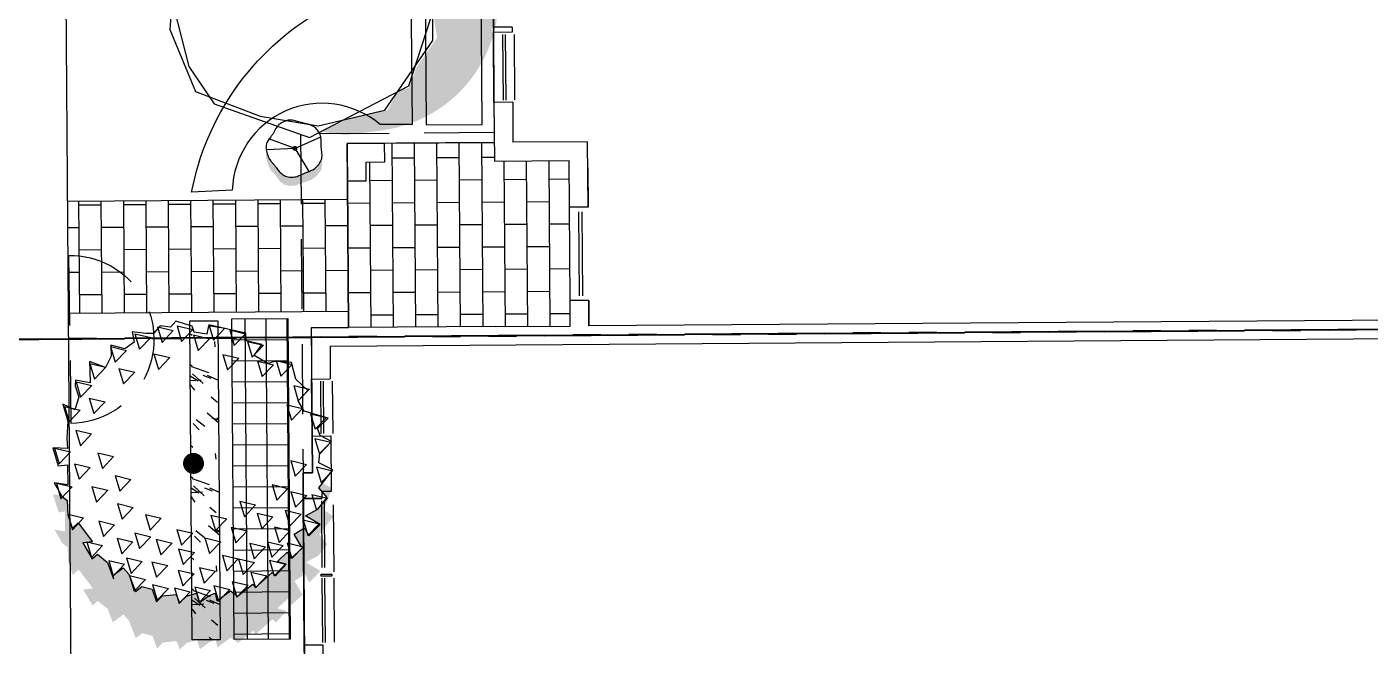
# Model space of a CAD drawing. Header units: feet. Extents: x 919634 to 928945, y 707022 to 708026.
# Drawn here: x 920625.04 to 920673.01, y 707338.62 to 707360.73 of the extents above; entities that cross this region are included whole.
import ezdxf

# ---------------------------------------------------------------- set-up
doc = ezdxf.new("R2010")
doc.units = ezdxf.units.FT
doc.header["$LTSCALE"] = 20
doc.header["$MEASUREMENT"] = 0
for name, pattern in [('HIDDEN2', [0.1875, 0.125, -0.0625]), ('Site Plan$0$HIDDEN2', [0.1875, 0.125, -0.0625]), ('Site Plan$0$PHANTOM2', [1.25, 0.625, -0.125, 0.125, -0.125, 0.125, -0.125])]:
    doc.linetypes.add(name, pattern=pattern)
for name, color, linetype in [('-u-site-utility clear zone', 252, 'HIDDEN2'), ('-u-site-xref', 7, 'Continuous'), ('LP-ANNO-LABL-SHRB', 2, 'Continuous'), ('LP-PATT-SHAR', 4, 'Continuous'), ('Site Plan$0$-u-site-bldg_interior', 252, 'Continuous'), ('Site Plan$0$SP-BLDG-ROOF ABOVE', 4, 'Site Plan$0$HIDDEN2'), ('Site Plan$0$SP-LOT PAVERS', 254, 'Continuous'), ('x-Villa6-LP Block$0$L-002', 253, 'Continuous'), ('x-Villa6-LP Block$0$LK-SHRB-013M', 253, 'Continuous'), ('x-Villa6-LP Block$0$LK-SHRB-035M', 253, 'Continuous'), ('x-Villa6-LP Block$0$LK-SHRB-TRNK', 253, 'Continuous'), ('x-Villa6-LP Block$0$LK-TREE-013M', 253, 'Continuous'), ('x-Villa6-LP Block$0$LK-TREE-025M', 253, 'Continuous'), ('x-Villa6-LP Block$0$LK-TREE-050M', 253, 'Continuous'), ('x-Villa6-LP Block$0$LK-TREE-TRNK', 253, 'Continuous'), ('x-Villa6-LP Block$0$LP-PATT-SHAR', 253, 'Continuous'), ('x-Villa6-LP Block$0$LP-SHAR-BRDR-CONT', 253, 'Continuous'), ('x-Villa6-LP Block$0$LP-SHRB', 253, 'Continuous'), ('x-Villa6-LP Block$0$LP-TREE', 253, 'Continuous')]:
    doc.layers.add(name, color=color, linetype=linetype)
for name, color, linetype, lineweight in [('Site Plan$0$SP-LOT LINES', 252, 'Site Plan$0$PHANTOM2', 40), ('Site Plan$0$SP-SIDEWALK', 2, 'Continuous', 25), ('SP-BUILDING-FOOTPRINT', 1, 'Continuous', 25)]:
    doc.layers.add(name, color=color, linetype=linetype, lineweight=lineweight)
for name, color, linetype, plot in [('x-Villa6-LP Block$0$LK-SHRB-SHAD', 253, 'Continuous', False), ('x-Villa6-LP Block$0$LK-TREE-SHAD', 253, 'Continuous', False), ('x-Villa6-LP Block$0$LK-TREE-SHAD-SM30', 253, 'Continuous', False), ('x-Villa6-LP Block$0$LK-TREE-SHAD-SM40', 253, 'Continuous', False), ('x-Villa6-LP Block$0$LK-TREE-SHAD-SM50', 253, 'Continuous', False)]:
    doc.layers.add(name, color=color, linetype=linetype, plot=plot)
doc.layers.get('-u-site-xref').off()

# ---------------------------------------------------------------- blocks, each defined once
blk = doc.blocks.new('Site Plan')
at = {"layer": 'Site Plan$0$SP-LOT PAVERS'}
h = blk.add_hatch(dxfattribs=at)
h.set_pattern_fill('AR-B816', color=256, scale=0.1, angle=-89.5855)
h.set_pattern_definition([(270.4145, (920627.9645, 707427.9808), (0.799979, 0.0057876), []), (0.4145, (920627.9645, 707427.9808), (0.7941915, 0.805767), [0.8, -0.8])])
h.paths.add_polyline_path([(920636.525, 707350.569), (920636.529, 707349.994), (920644.445, 707350.051), (920644.403, 707355.957), (920641.736, 707355.937), (920641.731, 707356.605), (920637.815, 707356.576), (920637.82, 707355.909), (920637.153, 707355.904), (920637.158, 707355.239), (920636.491, 707355.233), (920636.496, 707354.569), (920626.496, 707354.497), (920626.525, 707350.497)])
at = {"layer": 'Site Plan$0$-u-site-bldg_interior'}
for p, q in [((920641.701, 707360.718, 0), (920641.683, 707363.218, 0)), ((920642.368, 707360.723, 0), (920641.701, 707360.718, 0)), ((920641.701, 707360.718, 0), (920641.703, 707360.531, 0)), ((920642.369, 707360.536, 0), (920641.703, 707360.531, 0)), ((920641.721, 707358.031, 0), (920641.703, 707360.531, 0)), ((920642.368, 707360.723, 0), (920642.369, 707360.536, 0)), ((920642.057, 707358.117, 0), (920642.04, 707360.45, 0)), ((920642.15, 707358.117, 0), (920642.133, 707360.451, 0)), ((920642.47, 707358.12, 0), (920642.453, 707360.453, 0)), ((920642.388, 707358.036, 0), (920641.721, 707358.031, 0)), ((920641.721, 707358.031, 0), (920641.736, 707355.937, 0)), ((920642.388, 707358.036, 0), (920642.398, 707356.609, 0)), ((920636.481, 707356.566, 0), (920637.815, 707356.576, 0)), ((920636.491, 707355.233, 0), (920636.481, 707356.566, 0)), ((920637.815, 707356.576, 0), (920641.731, 707356.604, 0)), ((920637.82, 707355.909, 0), (920637.815, 707356.576, 0)), ((920645.064, 707356.628, 0), (920642.398, 707356.609, 0)), ((920645.081, 707354.298, 0), (920645.064, 707356.628, 0)), ((920637.153, 707355.904, 0), (920637.82, 707355.909, 0)), ((920637.158, 707355.238, 0), (920637.153, 707355.904, 0)), ((920641.736, 707355.937, 0), (920644.403, 707355.957, 0)), ((920644.415, 707354.293, 0), (920644.403, 707355.957, 0)), ((920645.071, 707355.714, 0), (920645.081, 707354.298, 0)), ((920636.491, 707355.233, 0), (920637.158, 707355.238, 0)), ((920636.491, 707355.233, 0), (920636.529, 707349.994, 0)), ((920645.081, 707354.298, 0), (920644.415, 707354.293, 0)), ((920644.439, 707350.96, 0), (920644.415, 707354.293, 0)), ((920644.771, 707351.129, 0), (920644.749, 707354.129, 0)), ((920644.896, 707351.13, 0), (920644.874, 707354.13, 0)), ((920645.105, 707350.965, 0), (920644.439, 707350.96, 0)), ((920644.445, 707350.051, 0), (920644.439, 707350.96, 0)), ((920645.112, 707350.056, 0), (920645.105, 707350.965, 0)), ((920645.105, 707350.965, 0), (920645.112, 707350.056, 0)), ((920635.196, 707349.982, 0), (920636.529, 707349.992, 0)), ((920636.529, 707349.992, 0), (920635.196, 707349.982, 0)), ((920635.196, 707349.982, 0), (920635.2, 707349.317, 0)), ((920641.779, 707350.032, 0), (920636.529, 707349.994, 0)), ((920641.779, 707350.032, 0), (920644.445, 707350.051, 0)), ((920680.861, 707350.314, 0), (920645.112, 707350.056, 0)), ((920678.866, 707349.633, 0), (920635.867, 707349.322, 0)), ((920635.2, 707349.317, 0), (920635.209, 707348.159, 0)), ((920635.867, 707349.322, 0), (920635.875, 707348.164, 0)), ((920635.209, 707348.159, 0), (920635.875, 707348.164, 0)), ((920635.224, 707346.122, 0), (920635.209, 707348.159, 0)), ((920635.552, 707346.207, 0), (920635.539, 707348.078, 0)), ((920635.645, 707346.208, 0), (920635.631, 707348.079, 0)), ((920635.973, 707346.21, 0), (920635.959, 707348.081, 0)), ((920634.906, 707343.888, 0), (920635.569, 707343.893, 0)), ((920634.944, 707338.658, 0), (920634.906, 707343.888, 0)), ((920635.587, 707341.427, 0), (920635.57, 707343.809, 0)), ((920635.679, 707341.427, 0), (920635.662, 707343.81, 0)), ((920636.009, 707341.28, 0), (920635.991, 707343.662, 0)), ((920635.54, 707341.193, 0), (920635.926, 707341.196, 0)), ((920635.54, 707341.193, 0), (920635.541, 707341.133, 0)), ((920635.541, 707341.133, 0), (920635.926, 707341.136, 0)), ((920635.606, 707338.758, 0), (920635.59, 707341.05, 0)), ((920635.699, 707338.759, 0), (920635.682, 707341.051, 0)), ((920635.926, 707341.196, 0), (920635.926, 707341.136, 0)), ((920636.027, 707338.761, 0), (920636.01, 707341.053, 0))]:
    blk.add_line(p, q, dxfattribs=at)
at = {"layer": 'Site Plan$0$-u-site-bldg_interior', "elevation": 0}
blk.add_lwpolyline([(920634.906, 707343.888), (920634.9, 707344.804), (920635.233, 707344.806), (920635.224, 707346.122), (920635.89, 707346.126), (920635.905, 707344.144), (920635.567, 707344.142), (920635.569, 707343.893)], close=True, dxfattribs=at)
for points in [[(920635.233, 707344.806), (920634.9, 707344.804), (920634.906, 707343.888)], [(920634.948, 707338.16), (920634.944, 707338.67), (920635.607, 707338.675), (920635.611, 707338.153), (920640.531, 707338.189)]]:
    blk.add_lwpolyline(points, dxfattribs=at)
at = {"layer": 'Site Plan$0$SP-BLDG-ROOF ABOVE', "elevation": 0}
blk.add_lwpolyline([(920641.729, 707356.953), (920634.812, 707356.903), (920634.9, 707344.806)], dxfattribs=at)
at = {"layer": 'Site Plan$0$SP-LOT LINES', "ltscale": 0.4}
for p, q in [((920603.531, 707349.422, 0), (920693.53, 707350.073, 0)), ((920693.53, 707350.073, 0), (920603.531, 707349.422, 0))]:
    blk.add_line(p, q, dxfattribs=at)
at = {"layer": 'Site Plan$0$SP-SIDEWALK'}
for p, q in [((920626.798, 707313.424), (920625.794, 707448.15)), ((920636.496, 707354.569, 0), (920626.495, 707354.497, 0)), ((920636.525, 707350.569, 0), (920626.524, 707350.497, 0))]:
    blk.add_line(p, q, dxfattribs=at)
blk = doc.blocks.new('x-Villa6-LP Block$0$TREE-SIMP-007')
at = {"layer": 'x-Villa6-LP Block$0$LK-TREE-SHAD'}
blk.add_hatch(color=256, dxfattribs=at).paths.add_polyline_path([(0.0446, 0.4933), (0.1186, 0.5129), (0.2186, 0.5107), (0.362, 0.476), (0.4816, 0.4108), (0.5968, 0.2935), (0.6686, 0.0957), (0.6708, -0.0759), (0.6294, -0.2193), (0.5555, -0.3345), (0.436, -0.4301), (0.3012, -0.4952), (0.1533, -0.5126), (0.062, -0.4996), (0.1533, -0.4561), (0.3099, -0.4214), (0.349, -0.3475), (0.3903, -0.3388), (0.4186, -0.2628), (0.4968, -0.152), (0.4816, -0.0542), (0.5142, 0.0197), (0.4794, 0.124), (0.4599, 0.3326), (0.3925, 0.3565), (0.1838, 0.4868)])
at = {"layer": 'x-Villa6-LP Block$0$LK-TREE-SHAD-SM30'}
h = blk.add_hatch(color=256, dxfattribs=at)
edge = h.paths.add_edge_path()
edge.add_arc((0.2278, 0), 0.5, 268.9557, 451.0443)
edge.add_arc((0.2096, 0), 0.5, -88.9557, 88.9557, ccw=False)
at = {"layer": 'x-Villa6-LP Block$0$LK-TREE-SHAD-SM40'}
h = blk.add_hatch(color=256, dxfattribs=at)
edge = h.paths.add_edge_path()
edge.add_arc((0.2096, 0), 0.5, 271.0443, 448.9557)
edge.add_arc((0.2096, 0), 0.5, 88.9557, 91.3924)
edge.add_arc((0.1853, 0), 0.5, -88.6076, 88.6076, ccw=False)
edge.add_arc((0.2096, 0), 0.5, 268.6076, 271.0443)
at = {"layer": 'x-Villa6-LP Block$0$LK-TREE-SHAD-SM50'}
h = blk.add_hatch(color=256, dxfattribs=at)
edge = h.paths.add_edge_path()
edge.add_arc((0.1853, 0), 0.5, 271.3924, 448.6076)
edge.add_arc((0.1853, 0), 0.5, 88.6076, 95.2219)
edge.add_arc((0.1591, -0.0014), 0.4997, -86.0659, 92.2148, ccw=False)
edge.add_arc((0.1853, 0), 0.5, 270.9269, 271.3924)
at = {"layer": 'x-Villa6-LP Block$0$LK-TREE-025M'}
blk.add_lwpolyline([(-0.0996, 0.5009), (-0.3296, 0.3389), (-0.4764, 0.2162), (-0.5027, -0.1144), (-0.4085, -0.3466), (-0.1675, -0.4407), (0.0494, -0.4779), (0.2992, -0.421), (0.4811, -0.1626), (0.4811, -0.0028), (0.4592, 0.3235), (0.1787, 0.4418), (-0.0229, 0.525)], close=True, dxfattribs=at)
at = {"layer": 'x-Villa6-LP Block$0$LK-TREE-050M'}
blk.add_lwpolyline([(-0.0032, 0.4987), (-0.3274, 0.4199), (-0.5137, 0.0761), (-0.4326, -0.2524), (-0.3384, -0.3925), (0.0166, -0.5217), (0.3891, -0.3312), (0.5074, 0.0213), (0.3934, 0.352), (0.1831, 0.4834)], close=True, dxfattribs=at)
at = {"layer": 'x-Villa6-LP Block$0$LK-TREE-TRNK', "const_width": 0.0375}
blk.add_lwpolyline([(-0.0187, 0, 1), (0.0188, 0, 1)], format="xyb", close=True, dxfattribs=at)
blk = doc.blocks.new('x-Villa6-LP Block$0$TREE-EVGR-001')
at = {"layer": 'x-Villa6-LP Block$0$LK-TREE-SHAD'}
blk.add_hatch(color=256, dxfattribs=at).paths.add_polyline_path([(0.109, -0.4758), (0.1079, -0.5039), (0.1722, -0.4845), (0.1683, -0.4622), (0.2405, -0.4622), (0.2327, -0.5), (0.2814, -0.4728), (0.297, -0.4533), (0.3476, -0.4513), (0.3963, -0.4359), (0.3769, -0.4143), (0.4451, -0.3637), (0.449, -0.3988), (0.5055, -0.3656), (0.4899, -0.3462), (0.5191, -0.3111), (0.5673, -0.2935), (0.5386, -0.2546), (0.562, -0.2351), (0.6244, -0.2118), (0.6068, -0.1884), (0.6166, -0.1514), (0.6614, -0.1358), (0.64, -0.1144), (0.6361, -0.0657), (0.6653, -0.054), (0.6419, -0.0287), (0.6322, 0.0083), (0.6653, 0.0181), (0.64, 0.0531), (0.6322, 0.0745), (0.6594, 0.0804), (0.6244, 0.1291), (0.6341, 0.1427), (0.6438, 0.1544), (0.601, 0.2089), (0.6127, 0.2187), (0.5601, 0.279), (0.5717, 0.2907), (0.5308, 0.3297), (0.5211, 0.2966), (0.4879, 0.3336), (0.5094, 0.3472), (0.4735, 0.3871), (0.4236, 0.3589), (0.4003, 0.3959), (0.4295, 0.4115), (0.3886, 0.4524), (0.3574, 0.3998), (0.334, 0.4446), (0.2931, 0.4777), (0.258, 0.4485), (0.1937, 0.4991), (0.1683, 0.4644), (0.1333, 0.4806), (0.0923, 0.4952), (0.0746, 0.4614), (0.091, 0.4485), (0.1261, 0.4777), (0.167, 0.4446), (0.1904, 0.3998), (0.2216, 0.4524), (0.2625, 0.4115), (0.2333, 0.3959), (0.2566, 0.3589), (0.3065, 0.3871), (0.3424, 0.3472), (0.3209, 0.3336), (0.3541, 0.2966), (0.3638, 0.3297), (0.4047, 0.2907), (0.3931, 0.279), (0.4457, 0.2187), (0.434, 0.2089), (0.4768, 0.1544), (0.4671, 0.1427), (0.4574, 0.1291), (0.4924, 0.0804), (0.4652, 0.0745), (0.473, 0.0531), (0.4983, 0.0181), (0.4652, 0.0083), (0.4749, -0.0287), (0.4983, -0.054), (0.4691, -0.0657), (0.473, -0.1144), (0.4944, -0.1358), (0.4496, -0.1514), (0.4398, -0.1884), (0.4574, -0.2118), (0.395, -0.2351), (0.3716, -0.2546), (0.4003, -0.2935), (0.3521, -0.3111), (0.3229, -0.3462), (0.3385, -0.3656), (0.282, -0.3988), (0.2781, -0.3637), (0.2099, -0.4143), (0.2293, -0.4359), (0.1806, -0.4513), (0.13, -0.4533), (0.1144, -0.4728)])
at = {"layer": 'x-Villa6-LP Block$0$LK-TREE-013M'}
for p, q in [((-0.0858, 0.4354), (-0.0718, 0.4921)), ((-0.0297, 0.4516), (-0.0718, 0.4921)), ((0.0161, 0.4409), (0.0301, 0.4975)), ((0.0721, 0.4571), (0.0301, 0.4975)), ((-0.1749, 0.4209), (-0.1609, 0.4775)), ((-0.1749, 0.4209), (-0.1189, 0.4371)), ((-0.1189, 0.4371), (-0.1609, 0.4775)), ((-0.0858, 0.4354), (-0.0297, 0.4516)), ((0.0161, 0.4409), (0.0721, 0.4571)), ((0.1143, 0.4227), (0.1284, 0.4793)), ((0.1143, 0.4227), (0.1704, 0.4389)), ((0.1704, 0.4389), (0.1284, 0.4793)), ((0.2053, 0.3918), (0.2193, 0.4484)), ((0.2614, 0.408), (0.2193, 0.4484)), ((-0.2768, 0.3609), (-0.2628, 0.4175)), ((-0.2208, 0.3771), (-0.2628, 0.4175)), ((-0.2077, 0.3354), (-0.1937, 0.3921)), ((-0.1516, 0.3516), (-0.1937, 0.3921)), ((-0.0076, 0.3482), (0.0065, 0.4048)), ((0.0485, 0.3643), (0.0065, 0.4048)), ((0.1034, 0.3482), (0.1174, 0.4048)), ((0.1595, 0.3643), (0.1174, 0.4048)), ((0.2053, 0.3918), (0.2614, 0.408)), ((0.2872, 0.3336), (0.3012, 0.3902)), ((0.3432, 0.3498), (0.3012, 0.3902)), ((-0.366, 0.2991), (-0.352, 0.3557)), ((-0.3099, 0.3152), (-0.352, 0.3557)), ((-0.2768, 0.3609), (-0.2208, 0.3771)), ((-0.2077, 0.3354), (-0.1516, 0.3516)), ((-0.0076, 0.3482), (0.0485, 0.3643)), ((0.0779, 0.2809), (0.092, 0.3375)), ((0.134, 0.297), (0.092, 0.3375)), ((0.1034, 0.3482), (0.1595, 0.3643)), ((0.1702, 0.3272), (0.1842, 0.3838)), ((0.1702, 0.3272), (0.2262, 0.3433)), ((0.2262, 0.3433), (0.1842, 0.3838)), ((0.229, 0.2882), (0.243, 0.3448)), ((0.285, 0.3043), (0.243, 0.3448)), ((0.2872, 0.3336), (0.3432, 0.3498)), ((-0.366, 0.2991), (-0.3099, 0.3152)), ((-0.3648, 0.2323), (-0.3507, 0.2889)), ((-0.3087, 0.2485), (-0.3507, 0.2889)), ((0.0779, 0.2809), (0.134, 0.297)), ((0.229, 0.2882), (0.285, 0.3043)), ((0.2824, 0.2625), (0.2964, 0.3191)), ((0.3384, 0.2786), (0.2964, 0.3191)), ((0.349, 0.27), (0.3631, 0.3266)), ((0.4051, 0.2861), (0.3631, 0.3266)), ((-0.4351, 0.1972), (-0.4211, 0.2539)), ((-0.3791, 0.2134), (-0.4211, 0.2539)), ((-0.3648, 0.2323), (-0.3087, 0.2485)), ((0.1798, 0.2263), (0.1939, 0.283)), ((0.1798, 0.2263), (0.2359, 0.2425)), ((0.2359, 0.2425), (0.1939, 0.283)), ((0.2824, 0.2625), (0.3384, 0.2786)), ((0.2872, 0.1991), (0.3012, 0.2557)), ((0.3432, 0.2152), (0.3012, 0.2557)), ((0.349, 0.27), (0.4051, 0.2861)), ((0.3909, 0.2027), (0.4049, 0.2593)), ((0.4469, 0.2189), (0.4049, 0.2593)), ((-0.4351, 0.1972), (-0.3791, 0.2134)), ((0.1362, 0.1645), (0.1502, 0.2211)), ((0.1922, 0.1807), (0.1502, 0.2211)), ((0.2872, 0.1991), (0.3432, 0.2152)), ((0.3428, 0.159), (0.3568, 0.2156)), ((0.3988, 0.1752), (0.3568, 0.2156)), ((0.3909, 0.2027), (0.4469, 0.2189)), ((-0.4769, 0.1331), (-0.4629, 0.1898)), ((-0.4769, 0.1331), (-0.4209, 0.1493)), ((-0.4209, 0.1493), (-0.4629, 0.1898)), ((-0.3896, 0.1081), (-0.3756, 0.1648)), ((-0.3336, 0.1243), (-0.3756, 0.1648)), ((0.1362, 0.1645), (0.1922, 0.1807)), ((0.229, 0.1336), (0.243, 0.1902)), ((0.229, 0.1336), (0.285, 0.1498)), ((0.285, 0.1498), (0.243, 0.1902)), ((0.329, 0.1009), (0.3431, 0.1575)), ((0.3428, 0.159), (0.3988, 0.1752)), ((0.3851, 0.117), (0.3431, 0.1575)), ((0.4236, 0.1354), (0.4377, 0.192)), ((0.4236, 0.1354), (0.4797, 0.1516)), ((0.4797, 0.1516), (0.4377, 0.192)), ((-0.497, 0.0591), (-0.4829, 0.1157)), ((-0.4409, 0.0752), (-0.4829, 0.1157)), ((-0.3896, 0.1081), (-0.3336, 0.1243)), ((0.1853, 0.0609), (0.1993, 0.1175)), ((0.2413, 0.077), (0.1993, 0.1175)), ((0.329, 0.1009), (0.3851, 0.117)), ((0.4382, 0.07), (0.4522, 0.1266)), ((0.4942, 0.0861), (0.4522, 0.1266)), ((-0.497, 0.0591), (-0.4409, 0.0752)), ((-0.4597, 0.0038), (-0.4457, 0.0604)), ((-0.4036, 0.0199), (-0.4457, 0.0604)), ((0.1853, 0.0609), (0.2413, 0.077)), ((0.2672, 0.0391), (0.2812, 0.0957)), ((0.2672, 0.0391), (0.3232, 0.0552)), ((0.3232, 0.0552), (0.2812, 0.0957)), ((0.3727, 0.0191), (0.3867, 0.0757)), ((0.4287, 0.0352), (0.3867, 0.0757)), ((0.4382, 0.07), (0.4942, 0.0861)), ((0.4418, 0.0009), (0.4559, 0.0575)), ((0.4979, 0.017), (0.4559, 0.0575)), ((-0.4933, -0.0555), (-0.4793, 0.0011)), ((-0.4373, -0.0393), (-0.4793, 0.0011)), ((-0.4597, 0.0038), (-0.4036, 0.0199)), ((0.3054, -0.0555), (0.3194, 0.0011)), ((0.3614, -0.0393), (0.3194, 0.0011)), ((0.3727, 0.0191), (0.4287, 0.0352)), ((0.4418, 0.0009), (0.4979, 0.017)), ((-0.4933, -0.0555), (-0.4373, -0.0393)), ((0.2362, -0.061), (0.2503, -0.0043)), ((0.2362, -0.061), (0.2923, -0.0448)), ((0.2923, -0.0448), (0.2503, -0.0043)), ((0.3054, -0.0555), (0.3614, -0.0393)), ((0.3818, -0.0573), (0.3958, -0.0007)), ((0.3818, -0.0573), (0.4378, -0.0412)), ((0.4378, -0.0412), (0.3958, -0.0007)), ((0.4455, -0.0719), (0.4595, -0.0152)), ((0.5015, -0.0557), (0.4595, -0.0152)), ((-0.4899, -0.1256), (-0.4759, -0.0689)), ((-0.4338, -0.1094), (-0.4759, -0.0689)), ((-0.3933, -0.1391), (-0.3792, -0.0825)), ((-0.3372, -0.123), (-0.3792, -0.0825)), ((0.2708, -0.1355), (0.2848, -0.0789)), ((0.3269, -0.1193), (0.2848, -0.0789)), ((0.3509, -0.1519), (0.3649, -0.0953)), ((0.4069, -0.1357), (0.3649, -0.0953)), ((0.4327, -0.1501), (0.4468, -0.0934)), ((0.4455, -0.0719), (0.5015, -0.0557)), ((0.4888, -0.1339), (0.4468, -0.0934)), ((-0.4899, -0.1256), (-0.4338, -0.1094)), ((-0.3933, -0.1391), (-0.3372, -0.123)), ((0.1817, -0.1737), (0.1957, -0.1171)), ((0.2377, -0.1575), (0.1957, -0.1171)), ((0.2708, -0.1355), (0.3269, -0.1193)), ((0.3509, -0.1519), (0.4069, -0.1357)), ((0.4327, -0.1501), (0.4888, -0.1339)), ((-0.466, -0.2064), (-0.452, -0.1498)), ((-0.466, -0.2064), (-0.41, -0.1903)), ((-0.41, -0.1903), (-0.452, -0.1498)), ((0.1817, -0.1737), (0.2377, -0.1575)), ((0.2471, -0.2119), (0.2612, -0.1553)), ((0.3032, -0.1957), (0.2612, -0.1553)), ((0.3363, -0.2428), (0.3503, -0.1862)), ((0.3923, -0.2266), (0.3503, -0.1862)), ((0.4, -0.2319), (0.414, -0.1753)), ((0.456, -0.2157), (0.414, -0.1753)), ((-0.4206, -0.2937), (-0.4065, -0.2371)), ((-0.3645, -0.2775), (-0.4065, -0.2371)), ((-0.3423, -0.2646), (-0.3283, -0.208)), ((-0.2863, -0.2484), (-0.3283, -0.208)), ((0.0416, -0.281), (0.0556, -0.2244)), ((0.0976, -0.2648), (0.0556, -0.2244)), ((0.1416, -0.2737), (0.1557, -0.2171)), ((0.1977, -0.2575), (0.1557, -0.2171)), ((0.2471, -0.2119), (0.3032, -0.1957)), ((0.2653, -0.2755), (0.2794, -0.2189)), ((0.3214, -0.2594), (0.2794, -0.2189)), ((0.3363, -0.2428), (0.3923, -0.2266)), ((0.4, -0.2319), (0.456, -0.2157)), ((-0.4206, -0.2937), (-0.3645, -0.2775)), ((-0.3423, -0.2646), (-0.2863, -0.2484)), ((-0.0403, -0.3428), (-0.0263, -0.2862)), ((0.0157, -0.3266), (-0.0263, -0.2862)), ((0.0416, -0.281), (0.0976, -0.2648)), ((0.1416, -0.2737), (0.1977, -0.2575)), ((0.2035, -0.341), (0.2175, -0.2844)), ((0.2595, -0.3248), (0.2175, -0.2844)), ((0.2653, -0.2755), (0.3214, -0.2594)), ((0.3454, -0.3064), (0.3594, -0.2498)), ((0.4014, -0.2903), (0.3594, -0.2498)), ((-0.3605, -0.3683), (-0.3465, -0.3116)), ((-0.3045, -0.3521), (-0.3465, -0.3116)), ((-0.2368, -0.3719), (-0.2228, -0.3153)), ((-0.1808, -0.3557), (-0.2228, -0.3153)), ((-0.0403, -0.3428), (0.0157, -0.3266)), ((0.0798, -0.3646), (0.0938, -0.308)), ((0.1358, -0.3485), (0.0938, -0.308)), ((0.2035, -0.341), (0.2595, -0.3248)), ((0.2781, -0.3846), (0.2921, -0.328)), ((0.3341, -0.3685), (0.2921, -0.328)), ((0.3454, -0.3064), (0.4014, -0.2903)), ((-0.3605, -0.3683), (-0.3045, -0.3521)), ((-0.2957, -0.4188), (-0.2817, -0.3621)), ((-0.2397, -0.4026), (-0.2817, -0.3621)), ((-0.2368, -0.3719), (-0.1808, -0.3557)), ((-0.1222, -0.421), (-0.1082, -0.3644)), ((-0.0661, -0.4048), (-0.1082, -0.3644)), ((-0.0021, -0.4264), (0.0119, -0.3698)), ((0.0539, -0.4103), (0.0119, -0.3698)), ((0.0798, -0.3646), (0.1358, -0.3485)), ((0.2781, -0.3846), (0.3341, -0.3685)), ((-0.2957, -0.4188), (-0.2397, -0.4026)), ((-0.2077, -0.461), (-0.1937, -0.4044)), ((-0.1516, -0.4448), (-0.1937, -0.4044)), ((-0.1222, -0.421), (-0.0661, -0.4048)), ((-0.0021, -0.4264), (0.0539, -0.4103)), ((0.178, -0.4519), (0.192, -0.3953)), ((0.2341, -0.4357), (0.192, -0.3953)), ((-0.2077, -0.461), (-0.1516, -0.4448)), ((-0.0585, -0.4974), (-0.0445, -0.4407)), ((-0.0585, -0.4974), (-0.0025, -0.4812)), ((-0.0025, -0.4812), (-0.0445, -0.4407)), ((0.067, -0.4919), (0.0811, -0.4353)), ((0.067, -0.4919), (0.1231, -0.4757)), ((0.1231, -0.4757), (0.0811, -0.4353)), ((0.178, -0.4519), (0.2341, -0.4357))]:
    blk.add_line(p, q, dxfattribs=at)
at = {"layer": 'x-Villa6-LP Block$0$LK-TREE-050M'}
for points in [[(0.3015, 0.3842), (0.2566, 0.3589), (0.2333, 0.3959), (0.2625, 0.4115), (0.2216, 0.4524), (0.1904, 0.3998), (0.167, 0.4446), (0.1261, 0.4777), (0.091, 0.4485), (0.0267, 0.4991), (0.0013, 0.4485), (-0.0337, 0.4524), (-0.0747, 0.4952), (-0.0961, 0.4543), (-0.1214, 0.4446), (-0.1585, 0.4835), (-0.1838, 0.3979), (-0.2208, 0.3764), (-0.2578, 0.4115), (-0.2988, 0.3686), (-0.3592, 0.3531), (-0.3631, 0.2927), (-0.3553, 0.2693), (-0.3845, 0.2206), (-0.4235, 0.2479), (-0.4371, 0.1914), (-0.4644, 0.1914), (-0.4839, 0.1096), (-0.4917, 0.057), (-0.4625, 0.0512), (-0.4703, 0.0064), (-0.4917, -0.0014), (-0.5092, -0.0599), (-0.4878, -0.0793), (-0.4936, -0.1163), (-0.4664, -0.1397), (-0.4664, -0.167), (-0.4722, -0.2157), (-0.4352, -0.2098), (-0.4118, -0.2429), (-0.4254, -0.2936), (-0.3865, -0.2916), (-0.3455, -0.3131), (-0.367, -0.3695), (-0.3358, -0.3695), (-0.291, -0.3676), (-0.3007, -0.4202), (-0.2812, -0.4221), (-0.2403, -0.4085), (-0.1955, -0.4241), (-0.215, -0.4669), (-0.1546, -0.4494), (-0.0941, -0.4533), (-0.0571, -0.4513), (-0.0591, -0.5039), (0.0052, -0.4845), (0.0013, -0.4513), (0.0735, -0.4513), (0.0657, -0.5), (0.1144, -0.4728), (0.13, -0.4533), (0.1806, -0.4513), (0.2235, -0.4377)], [(0.3989, -0.2916), (0.3716, -0.2546), (0.395, -0.2351), (0.4574, -0.2118), (0.4398, -0.1884), (0.4496, -0.1514), (0.4944, -0.1358), (0.473, -0.1144), (0.4691, -0.0657), (0.4983, -0.054), (0.4749, -0.0287), (0.4652, 0.0083), (0.4983, 0.0181), (0.473, 0.0531), (0.4652, 0.0745), (0.4924, 0.0804), (0.4574, 0.1291), (0.4671, 0.1427), (0.4768, 0.1544), (0.434, 0.2089), (0.4457, 0.2187), (0.3931, 0.279), (0.4047, 0.2907), (0.3638, 0.3297), (0.3541, 0.2966), (0.3209, 0.3336), (0.3424, 0.3472), (0.3073, 0.3862)], [(0.2274, -0.4338), (0.2099, -0.4143), (0.2781, -0.3637), (0.282, -0.3988), (0.3385, -0.3656), (0.3229, -0.3462), (0.3521, -0.3111), (0.4106, -0.2897)]]:
    blk.add_lwpolyline(points, dxfattribs=at)
at = {"layer": 'x-Villa6-LP Block$0$LK-TREE-TRNK', "const_width": 0.0375}
blk.add_lwpolyline([(-0.007, -0.0174, 1), (0.007, 0.0174, 1)], format="xyb", close=True, dxfattribs=at)
blk = doc.blocks.new('x-Villa6-LP Block$0$SHRUB-LRG-121')
at = {"layer": 'x-Villa6-LP Block$0$LK-SHRB-SHAD'}
blk.add_hatch(color=256, dxfattribs=at).paths.add_polyline_path([(0.207, 0.499), (0.295, 0.508), (0.412, 0.491), (0.524, 0.398), (0.6, 0.292), (0.643, 0.158), (0.699, -0.002), (0.704, -0.11), (0.678, -0.216), (0.611, -0.291), (0.475, -0.393), (0.41, -0.458), (0.291, -0.516), (0.168, -0.546), (0.088, -0.542), (0.064, -0.531), (0.153, -0.508), (0.239, -0.458), (0.315, -0.391), (0.418, -0.317), (0.503, -0.222), (0.539, -0.136), (0.539, -0.008), (0.505, 0.102), (0.464, 0.184), (0.431, 0.277), (0.367, 0.385), (0.289, 0.456), (0.241, 0.484)])
at = {"layer": 'x-Villa6-LP Block$0$LK-SHRB-013M'}
for p, q in [((-0.21, 0.481), (0.003, 0.005)), ((0.024, 0.012), (0.439, 0.254)), ((0.003, 0.005), (-0.183, -0.49))]:
    blk.add_line(p, q, dxfattribs=at)
at = {"layer": 'x-Villa6-LP Block$0$LK-SHRB-035M'}
blk.add_line((0.003, -0.004), (0.025, -0.54), dxfattribs=at)
blk.add_lwpolyline([(0.366, -0.351), (0.382, -0.34), (0.398, -0.328), (0.416, -0.314), (0.433, -0.3), (0.451, -0.284), (0.467, -0.267), (0.483, -0.248), (0.497, -0.228), (0.509, -0.206), (0.519, -0.182), (0.527, -0.157), (0.534, -0.132), (0.538, -0.106), (0.54, -0.081), (0.541, -0.056), (0.539, -0.031), (0.536, -0.008), (0.532, 0.014), (0.526, 0.034), (0.519, 0.054), (0.511, 0.073), (0.504, 0.09), (0.496, 0.107), (0.489, 0.122), (0.483, 0.137), (0.477, 0.151), (0.471, 0.164), (0.466, 0.177), (0.461, 0.19), (0.456, 0.204), (0.451, 0.217), (0.446, 0.232), (0.441, 0.247), (0.435, 0.263), (0.429, 0.28), (0.421, 0.297), (0.413, 0.315), (0.403, 0.333), (0.391, 0.352), (0.378, 0.371), (0.362, 0.39), (0.345, 0.409), (0.326, 0.427), (0.305, 0.444), (0.284, 0.46), (0.262, 0.474), (0.239, 0.486), (0.215, 0.495), (0.192, 0.502), (0.168, 0.506), (0.145, 0.507), (0.122, 0.507), (0.1, 0.506), (0.079, 0.504), (0.059, 0.502), (0.04, 0.499), (0.022, 0.498), (0.006, 0.496), (-0.009, 0.495), (-0.024, 0.494), (-0.039, 0.494), (-0.055, 0.494), (-0.071, 0.493), (-0.088, 0.494), (-0.107, 0.494), (-0.126, 0.494), (-0.147, 0.493), (-0.169, 0.492), (-0.191, 0.489), (-0.214, 0.486), (-0.236, 0.48), (-0.259, 0.473), (-0.281, 0.464), (-0.302, 0.453), (-0.323, 0.44), (-0.342, 0.426), (-0.361, 0.41), (-0.378, 0.392), (-0.393, 0.374), (-0.407, 0.355), (-0.419, 0.335), (-0.429, 0.314), (-0.438, 0.293), (-0.445, 0.272), (-0.452, 0.252), (-0.457, 0.232), (-0.462, 0.213), (-0.466, 0.195), (-0.469, 0.178), (-0.473, 0.163), (-0.477, 0.148), (-0.481, 0.133), (-0.485, 0.118), (-0.489, 0.102), (-0.494, 0.086), (-0.5, 0.068), (-0.506, 0.048), (-0.513, 0.027), (-0.519, 0.004), (-0.525, -0.02), (-0.529, -0.045), (-0.532, -0.07), (-0.533, -0.097), (-0.531, -0.123), (-0.525, -0.15), (-0.517, -0.177), (-0.507, -0.203), (-0.495, -0.228), (-0.481, -0.252), (-0.466, -0.274), (-0.45, -0.295), (-0.434, -0.313), (-0.418, -0.328), (-0.402, -0.341), (-0.386, -0.352), (-0.371, -0.362), (-0.356, -0.37), (-0.342, -0.377), (-0.328, -0.384), (-0.315, -0.39), (-0.303, -0.397), (-0.291, -0.403), (-0.28, -0.411), (-0.268, -0.418), (-0.257, -0.427), (-0.245, -0.436), (-0.233, -0.446), (-0.219, -0.457), (-0.205, -0.469), (-0.19, -0.482), (-0.173, -0.495), (-0.155, -0.507), (-0.136, -0.519), (-0.114, -0.529), (-0.092, -0.537), (-0.067, -0.542), (-0.04, -0.545), (-0.013, -0.545), (0.016, -0.542), (0.045, -0.538), (0.073, -0.532), (0.101, -0.524), (0.127, -0.515), (0.151, -0.506), (0.172, -0.496), (0.191, -0.486), (0.208, -0.475), (0.224, -0.465), (0.237, -0.455), (0.25, -0.444), (0.261, -0.434), (0.272, -0.425), (0.283, -0.416), (0.293, -0.407), (0.304, -0.398), (0.314, -0.389), (0.326, -0.38), (0.338, -0.371), (0.351, -0.361)], close=True, dxfattribs=at)
at = {"layer": 'x-Villa6-LP Block$0$LK-SHRB-TRNK', "const_width": 0.0469}
blk.add_lwpolyline([(-0.023, 0, 1), (0.023, 0, 1)], format="xyb", close=True, dxfattribs=at)
blk = doc.blocks.new('x-Villa6-LP Block', base_point=(60.568, 154.949, 0))
at = {"layer": 'x-Villa6-LP Block$0$LP-PATT-SHAR'}
h = blk.add_hatch(dxfattribs=at)
h.set_pattern_fill('ANSI37', color=256, scale=6, angle=45)
h.set_pattern_definition([(90, (154.89776, 160.7845), (-0.75, -9e-19), []), (180, (154.89776, 160.7845), (-5e-17, -0.75), [])])
h.paths.add_polyline_path([(154.898, 160.785), (154.9, 162.785), (166.345, 162.785), (166.345, 160.785)])
h = blk.add_hatch(dxfattribs=at)
h.set_pattern_fill('LAFX-C235-MULCH', color=256, scale=4, pattern_type=2)
h.set_pattern_definition([(4.236394799, (922375.61448, 708259.54113), (-55.999999999963, -3.999999999998), [0.196788, -108.099101158]), (11.88865804, (922378.04216, 708261.56905), (-19.999999999988, -3.999999999987), [0.28226, -77.38369009]), (18.758650348, (922374.45149, 708261.08933), (-12.0013524932457, -3.9959402314204), [0.40684, -210.837088112]), (26.56505118, (922374.626, 708259.9118), (4, 4), [0.195036, -8.749234976]), (29.291362171, (922374.545965, 708260.53697), (-99.999999999965, -56.000000000016), [0.34172, -187.700846983]), (30.579226872, (922378.1948, 708262.35417), (-67.999999999959, -39.999999999993), [0.18574, -102.029717959]), (30.96375653, (922377.30804, 708260.3043), (-8, -4), [0.59336, -22.730447795]), (31.607502246, (922378.04944, 708261.15473), (-20.000000000025, -11.99999999999), [0.2219, -60.835449442]), (33.69006753, (922376.6175, 708258.5744), (-8, -4), [0.262072, -14.160132096]), (34.69515353, (922377.03912, 708262.1578), (-12, -7.99999999999), [0.34478, -62.900773356]), (35.188743132, (922376.050565, 708258.17461), (-107.9704025626283, -76.042042124729), [0.69372, -214.601423458]), (35.753887254, (922377.77324, 708259.91909), (-28.000000000026, -19.999999999992), [0.44784, -122.775543857]), (36.41637852, (922375.294645, 708259.70101), (-76.0141497079346, -55.980791742727), [0.55096, -208.255153236]), (36.869897646, (922374.764, 708261.7508), (-12, -8), [0.145372, -19.854628052]), (37.184706453, (922374.83672, 708261.22017), (-16, -11.999999999985), [0.26458, -145.337616847]), (38.990994042, (922376.26864, 708260.45697), (-20.000000000004, -16), [0.196388, -107.877662002]), (39.61068824, (922375.927, 708261.59085), (-91.999999999979, -75.999999999911), [0.82084, -149.751405045]), (40.502848385, (922377.693285, 708261.27105), (-135.96590655979, -116.039959726762), [0.45884, -215.170467848]), (41.34777722, (922374.844, 708260.70417), (-31.999999999918, -27.999999999934), [0.24204, -132.964550145]), (42.580490783, (922378.129405, 708258.61073), (-47.999999999929, -43.9999999998675), [0.365244, -200.632269924]), (42.847037211, (922375.265565, 708260.92941), (-107.9619766122515, -100.041049604313), [0.68404, -222.92273816]), (43.363422958, (922376.18868, 708261.28557), (-68.00000000008, -64.000000000112), [0.359924, -98.675423192]), (43.958373324, (922376.47216, 708261.04573), (-107.999999999842, -103.999999999884), [0.56544, -155.023745074]), (44.028978069, (922375.72348, 708261.79437), (-116.000000000174, -112.000000000087), [0.303284, -166.597884011]), (44.118596003, (922374.567805, 708258.48717), (-123.941391475146, -120.060532562702), [0.6684, -177.545118527]), (45.909380449, (922377.169965, 708260.64593), (120.000000000068, 124.0000000000745), [0.32384, -177.889514997]), (46.193489424, (922377.7078, 708260.79857), (88.040753431885, 91.961001164119), [0.49352, -132.472645292]), (46.494333591, (922378.45648, 708261.91793), (71.966124761553, 76.032078012109), [0.59128, -109.753650142]), (47.290610043, (922378.1948, 708260.44969), (44.00000000005, 47.99999999999), [0.51436, -70.252845592]), (47.290610043, (922374.6768, 708261.65617), (44.00000000005, 47.99999999999), [0.1286, -70.638629437]), (47.815556684, (922375.614485, 708260.76225), (76.0000000000326, 84.000000000003), [0.3139, -172.428683982]), (48.6913859865, (922376.959165, 708258.5017), (27.9999999999734, 32.0000000000245), [0.63864, -175.088416463]), (48.945186229, (922375.22924, 708261.78709), (80.000000000142, 92.000000000041), [0.298808, -164.139629128]), (49.289153329, (922375.156525, 708258.68341), (23.989608738123, 28.008903452132), [0.41232, -189.619247558]), (50.527540152, (922374.76404, 708260.2316), (35.99999999987, 43.999999999912), [0.64028, -87.450565172]), (50.599339337, (922377.11904, 708259.82457), (35.999999999971, 43.999999999932), [0.26338, -144.677987345]), (51.666659891, (922378.427405, 708259.32305), (59.999999999906, 75.999999999877), [0.398448, -218.873072077]), (52.12501635, (922376.4649, 708260.20257), (12, 16), [0.165748, -45.441267482]), (52.523820439, (922375.55632, 708261.57633), (52.000000000033, 67.999999999948), [0.274768, -150.933697007]), (52.744710546, (922375.82524, 708259.16313), (12.005711480502, 15.995714796359), [0.64836, -124.95417419]), (52.853313302, (922377.67876, 708259.14133), (11.999999999988, 15.999999999997), [0.300924, -165.301008913]), (52.853313302, (922374.56779, 708259.09045), (11.999999999988, 15.999999999997), [0.60184, -165.00008547]), (53.426969021, (922376.87192, 708261.93249), (80.000000000007, 108.000000000085), [0.280572, -154.1215009]), (55.0079798, (922378.2166, 708259.88273), (8, 11.99999999998), [0.266172, -48.560048848]), (55.581635521, (922376.901005, 708260.25345), (51.972638821297, 76.018713577112), [0.4758, -169.27695965]), (55.885527055, (922377.04636, 708261.06753), (7.999999999982, 11.999999999992), [0.54432, -149.228841408]), (56.30993247, (922376.3704, 708258.996), (4, 8), [0.7338, -13.688400686]), (56.30993247, (922375.4546, 708259.3012), (4, 8), [0.28828, -14.133924795]), (56.59217541, (922377.969485, 708262.01245), (108.055268550855, 163.9635902827126), [0.40924, -210.379751976]), (57.14427805, (922374.40061, 708259.56293), (36.026561411081, 55.982915901847), [0.41532, -147.151605013]), (57.99461679, (922375.7235, 708258.5526), (12, 19.99999999998), [0.41144, -37.324493665]), (60.708637829, (922376.791965, 708258.20369), (56.0000000000163, 99.999999999965), [0.3417, -187.700846983]), (62.8188889145, (922376.13052, 708260.18801), (4.000000000004, 7.9999999999994), [0.302324, -166.07075002]), (65.1794586645, (922377.555165, 708261.87433), (23.980169848585, 52.0091477917293), [0.64068, -237.38454054]), (66.250505507, (922375.94156, 708258.90149), (27.999999999995, 63.999999999887), [0.397056, -108.854947861]), (68.19859051, (922375.9997, 708260.5151), (4, 12), [0.548, -20.9926629]), (68.4590240815, (922376.45036, 708261.53269), (51.999999999908, 132.000000000026), [0.296948, -163.116638836]), (69.102234501, (922375.142, 708259.30125), (31.960799133383, 84.014923190774), [0.42792, -145.174275512]), (69.227745318, (922378.34744, 708259.11225), (11.999999999969, 31.999999999995), [0.225444, -123.83905563]), (70.346175942, (922376.901, 708259.214), (4.000000000006, 11.999999999987), [0.64832, -58.815942178]), (70.974393962, (922377.53336, 708258.71977), (4.000000000009, 12.000000000004), [0.44592, -122.256954237]), (71.56505118, (922375.4182, 708260.1735), (-2e-12, 4), [0.6206, -12.028506916]), (72.9794743885, (922377.446165, 708259.29397), (43.999999999947, 144.0000000000047), [0.372476, -204.60557188]), (74.84593195, (922375.425485, 708262.01245), (39.9999999999455, 147.9999999999274), [0.361464, -198.555606126]), (78.690067526, (922375.04024, 708258.1019), (-6e-13, 4), [0.593, -19.803074536]), (79.9194020125, (922378.100325, 708259.22857), (11.999999999941, 67.999999999958), [0.66444, -182.1578872]), (93.066485501, (922376.48668, 708259.79553), (3.963425912546, -76.001916127446), [0.40764, -147.80843339])])
h.paths.add_polyline_path([(166.345, 160.285), (166.345, 159.285), (154.957, 159.285), (154.96, 160.285)])
at = {"layer": 'x-Villa6-LP Block$0$L-002', "elevation": 0}
blk.add_lwpolyline([(150.299, 160.836), (150.365, 159.383, -0.215493), (143.97, 163.952, 0.347914), (138.171, 165.825), (138.189, 167.257), (148, 167.275), (147.997, 166.131, 0.626129)], format="xyb", close=True, dxfattribs=at)
at = {"layer": 'x-Villa6-LP Block$0$L-002'}
blk.add_lwpolyline([(166.345, 160.285), (166.345, 159.285), (154.957, 159.285), (154.96, 160.285)], close=True, dxfattribs=at)
at = {"layer": 'x-Villa6-LP Block$0$LP-SHAR-BRDR-CONT'}
for points in [[(138.193, 169.78), (138.183, 167.78), (148.021, 167.781), (148.021, 169.781)], [(154.898, 160.785), (154.9, 162.785), (166.345, 162.785), (166.345, 160.785)]]:
    blk.add_lwpolyline(points, close=True, dxfattribs=at)
at = {"layer": 'x-Villa6-LP Block$0$LP-SHRB', "xscale": 1.896938157072053, "yscale": 1.896938157072053, "zscale": 3.319641774876093}
blk.add_blockref('x-Villa6-LP Block$0$SHRUB-LRG-121', (148.828, 163.087), dxfattribs=at)
at = {"layer": 'x-Villa6-LP Block$0$LP-TREE', "xscale": 9.553646090099175, "yscale": 9.553646090099175, "zscale": 9.733612224634927, "rotation": 90}
blk.add_blockref('x-Villa6-LP Block$0$TREE-SIMP-007', (143.463, 163.445, 0), dxfattribs=at)
at = {"layer": 'x-Villa6-LP Block$0$LP-TREE', "xscale": 9.969515389928139, "yscale": 9.969515389928139, "zscale": 9.553646090099173}
blk.add_blockref('x-Villa6-LP Block$0$TREE-EVGR-001', (160.044, 159.378, 0), dxfattribs=at)
blk = doc.blocks.new('A$C2b7dc3a7')
at = {"layer": '-u-site-utility clear zone'}
blk.add_lwpolyline([(-3, 0), (3, 0.008)], dxfattribs=at)
blk.add_arc((0, 0), 3, 179.8546, 0.1454, dxfattribs=at)

msp = doc.modelspace()

# ---------------------------------------------------------------- block references
at = {"layer": '-u-site-xref'}
msp.add_blockref('Site Plan', (0, 0), dxfattribs=at)

# ---------------------------------------------------------------- next in the draw order: hatches: boundary and pattern name
at = {"layer": 'LP-PATT-SHAR'}
h = msp.add_hatch(dxfattribs=at)
h.set_pattern_fill('ANSI33', color=256, scale=12, angle=45)
h.set_pattern_definition([(90, (920409.1468, 707331.992), (-3, 0), []), (90, (920410.6468, 707333.492), (-3, 0), [1.5, -0.75])])
edge = h.paths.add_edge_path()
edge.add_line((920631.318, 707327.913), (920694.141, 707328.35))
edge.add_line((920694.141, 707328.35), (920693.926, 707342.757))
edge.add_arc((920690.059, 707333.668), 9.878, -52.0499, 66.9562, ccw=False)
edge.add_line((920696.134, 707325.879), (920631.364, 707325.414))
edge.add_line((920631.364, 707325.414), (920631.318, 707327.913))

# ---------------------------------------------------------------- next in the draw order: linework, layer by layer
at = {"layer": 'SP-BUILDING-FOOTPRINT', "elevation": 0}
msp.add_lwpolyline([(920641.651, 707367.702), (920641.731, 707356.604), (920636.481, 707356.566), (920636.529, 707349.994), (920635.196, 707349.984), (920635.233, 707344.806), (920634.9, 707344.804), (920634.948, 707338.16), (920631.281, 707338.122), (920631.331, 707331.289), (920639.247, 707331.348), (920639.25, 707331.011), (920679.665, 707331.305), (920679.533, 707349.638), (920681.533, 707349.653), (920681.395, 707368.658)], dxfattribs=at)

# ---------------------------------------------------------------- next in the draw order: block references
at = {"layer": '-u-site-xref', "rotation": 270.4271428698243}
msp.add_blockref('x-Villa6-LP Block', (920625.819, 707444.587), dxfattribs=at)
at = {"layer": 'LP-ANNO-LABL-SHRB', "xscale": -1, "rotation": 90.85428574067632}
msp.add_blockref('A$C2b7dc3a7', (920626.575, 707349.572, 0), dxfattribs=at)

doc.saveas('drawing.dxf')
